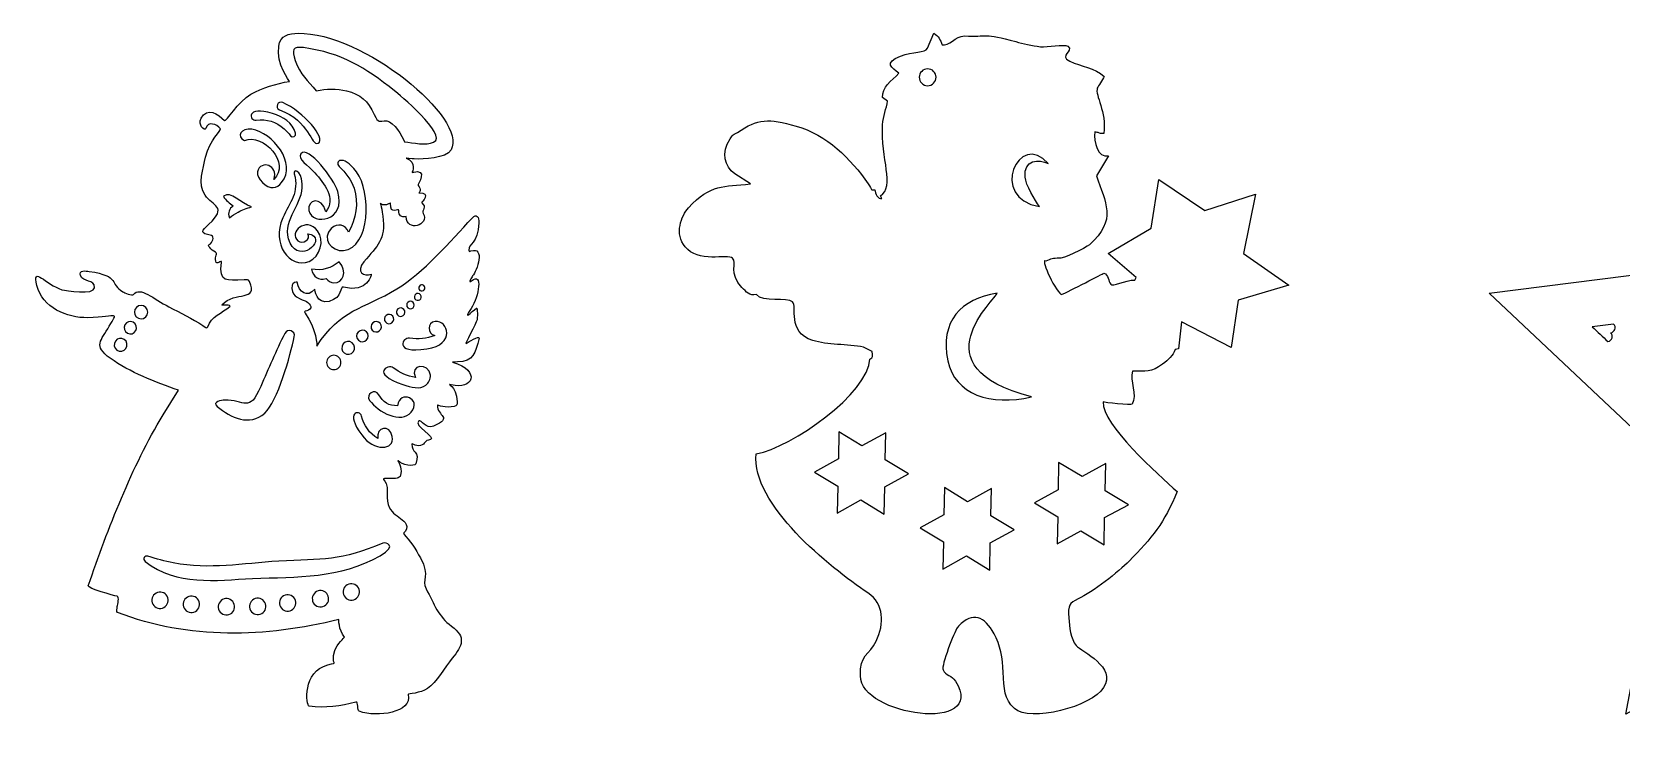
# Model space of a CAD drawing. Header units: centimetres. Extents: x 1 to 126, y -110 to -2.
# Drawn here: x 2.3 to 25.65, y -29.04 to -18.72 of the extents above; entities that cross this region are included whole.
import ezdxf

# ---------------------------------------------------------------- set-up
doc = ezdxf.new("R2010")
doc.units = ezdxf.units.CM
doc.header["$MEASUREMENT"] = 0
doc.layers.add('layer 1', color=7, linetype='Continuous')

msp = doc.modelspace()

# ---------------------------------------------------------------- linework, layer by layer
at = {"layer": 'layer 1', "color": 250}
for points, knots in [([(4.22495, -24.35373), (3.76655, -25.11506), (3.41686, -26.01744), (3.1269, -26.86367), (3.1269, -26.86367), (3.11459, -26.89959), (3.49912, -27.0081), (3.55111, -27.01668), (3.55111, -27.01668), (3.58793, -27.02276), (3.55705, -27.13507), (3.55323, -27.16733), (3.55323, -27.16733), (3.55033, -27.19176), (3.53235, -27.24389), (3.55731, -27.25372), (3.55731, -27.25372), (4.59533, -27.66236), (5.73806, -27.62319), (6.80735, -27.35835), (6.80735, -27.35835), (6.80748, -27.35832), (6.79978, -27.49837), (6.89126, -27.61981), (6.89126, -27.61981), (6.89158, -27.62023), (6.77922, -27.72514), (6.75049, -27.81221), (6.75049, -27.81221), (6.67263, -28.04815), (6.82905, -27.97889), (6.64695, -28.02432), (6.64695, -28.02432), (6.27348, -28.11749), (6.31932, -28.62749), (6.37405, -28.63354), (6.37405, -28.63354), (6.60414, -28.659), (6.8374, -28.63836), (7.05902, -28.57111), (7.05902, -28.57111), (7.09817, -28.55923), (7.07283, -28.69488), (7.10653, -28.70706), (7.10653, -28.70706), (7.37359, -28.80355), (7.89057, -28.72573), (7.82513, -28.46091), (7.82513, -28.46091), (7.82173, -28.44717), (8.00378, -28.44476), (8.11145, -28.37164), (8.11145, -28.37164), (8.24004, -28.28431), (8.36238, -28.06011), (8.4729, -27.92812), (8.4729, -27.92812), (8.62611, -27.74514), (8.68098, -27.61786), (8.46314, -27.45698), (8.46314, -27.45698), (8.26447, -27.31027), (8.2141, -27.13925), (8.08833, -26.90694), (8.08833, -26.90694), (8.01563, -26.77264), (8.15766, -26.73073), (8.00618, -26.45368), (8.00618, -26.45368), (7.93639, -26.32602), (7.85643, -26.20322), (7.75563, -26.09719), (7.75563, -26.09719), (7.75403, -26.0955), (7.81775, -26.03238), (7.80667, -25.99125), (7.80667, -25.99125), (7.75958, -25.81637), (7.49846, -25.86661), (7.51984, -25.50212), (7.51984, -25.50212), (7.53497, -25.24416), (7.33223, -25.29881), (7.60753, -25.28639), (7.60753, -25.28639), (7.69716, -25.28235), (7.71612, -25.27877), (7.72166, -25.1812), (7.72166, -25.1812), (7.7267, -25.09243), (7.65244, -24.99927), (7.67867, -25.02956), (7.67867, -25.02956), (7.72727, -25.0857), (7.91965, -25.11872), (7.93767, -25.07096), (7.93767, -25.07096), (8.00878, -24.88248), (7.86684, -24.9065), (7.88171, -24.78301), (7.88171, -24.78301), (7.88398, -24.7641), (7.96005, -24.83444), (8.03274, -24.79292), (8.03274, -24.79292), (8.09135, -24.75944), (8.05908, -24.73425), (8.15204, -24.7138), (8.15204, -24.7138), (8.25325, -24.69153), (7.88914, -24.50287), (7.98081, -24.44195), (7.98081, -24.44195), (8.0201, -24.41584), (8.08792, -24.56616), (8.19606, -24.51862), (8.19606, -24.51862), (8.50005, -24.38499), (8.24589, -24.37786), (8.25639, -24.20707), (8.25639, -24.20707), (8.25639, -24.20698), (8.37973, -24.26036), (8.50125, -24.22719), (8.50125, -24.22719), (8.54463, -24.21535), (8.54586, -24.20724), (8.54506, -24.1627), (8.54506, -24.1627), (8.54062, -23.91484), (8.36537, -23.88504), (8.4602, -23.91094), (8.4602, -23.91094), (8.76678, -23.99467), (8.91145, -23.70675), (8.47675, -23.57678), (8.47675, -23.57678), (8.47675, -23.57678), (8.55084, -23.57542), (8.55084, -23.57542), (8.55084, -23.57542), (8.78758, -23.56192), (8.80864, -23.45476), (8.86839, -23.22608), (8.86839, -23.22608), (8.87967, -23.18292), (8.70426, -23.28098), (8.67806, -23.30423), (8.67806, -23.30423), (8.64707, -23.33173), (8.8277, -23.0021), (8.8383, -22.95811), (8.8383, -22.95811), (8.84274, -22.93968), (8.84872, -22.7696), (8.82897, -22.78435), (8.82897, -22.78435), (8.75899, -22.83657), (8.6193, -22.98721), (8.74939, -22.78851), (8.74939, -22.78851), (8.86558, -22.61105), (8.92987, -22.24272), (8.75837, -22.38324), (8.75837, -22.38324), (8.6998, -22.43123), (8.75449, -22.33086), (8.77254, -22.3116), (8.77254, -22.3116), (8.83727, -22.24249), (8.96138, -21.87064), (8.74898, -21.94395), (8.74898, -21.94395), (8.72609, -21.95185), (8.72429, -21.95862), (8.71973, -21.93242), (8.71973, -21.93242), (8.70232, -21.83225), (8.85334, -21.8523), (8.86403, -21.52923), (8.86403, -21.52923), (8.86666, -21.44999), (8.83446, -21.38361), (8.76416, -21.46035), (8.76416, -21.46035), (8.45131, -21.80183), (8.04128, -22.27122), (7.6602, -22.50199), (7.6602, -22.50199), (7.16371, -22.80264), (6.82916, -22.79743), (6.48545, -23.34281), (6.48545, -23.34281), (6.48543, -23.34284), (6.4826, -23.09054), (6.31067, -22.85723), (6.31067, -22.85723), (6.28209, -22.81845), (6.32871, -22.83358), (6.3616, -22.81623), (6.3616, -22.81623), (6.4392, -22.77531), (6.36495, -22.69745), (6.31286, -22.67861), (6.31286, -22.67861), (6.18939, -22.63395), (6.10646, -22.59537), (6.12049, -22.44511), (6.12049, -22.44511), (6.12293, -22.41902), (6.19226, -22.38815), (6.19499, -22.40519), (6.19499, -22.40519), (6.21747, -22.54591), (6.34388, -22.64107), (6.45423, -22.50557), (6.45423, -22.50557), (6.45718, -22.50195), (6.47262, -22.73765), (6.66668, -22.68454), (6.66668, -22.68454), (6.8709, -22.62866), (6.81339, -22.45997), (6.87388, -22.47639), (6.87388, -22.47639), (7.23248, -22.57371), (7.29114, -22.28332), (7.2822, -22.28655), (7.2822, -22.28655), (7.1801, -22.32352), (7.04866, -22.25409), (7.17569, -22.1021), (7.17569, -22.1021), (7.37678, -21.86149), (7.49943, -21.78462), (7.45346, -21.43114), (7.45346, -21.43114), (7.40883, -21.08804), (7.3723, -21.32804), (7.53888, -21.25404), (7.53888, -21.25404), (7.55605, -21.24641), (7.57007, -21.226), (7.56874, -21.24831), (7.56874, -21.24831), (7.55807, -21.42797), (7.68901, -21.30172), (7.68827, -21.35387), (7.68827, -21.35387), (7.6873, -21.4224), (7.72657, -21.4581), (7.79565, -21.44052), (7.79565, -21.44052), (7.80119, -21.67147), (8.14383, -21.5688), (8.04625, -21.39252), (8.04625, -21.39252), (8.02092, -21.34675), (8.10684, -21.29998), (8.02453, -21.23671), (8.02453, -21.23671), (8.01899, -21.23245), (8.17568, -21.08071), (7.9836, -21.09249), (7.9836, -21.09249), (7.98351, -21.0925), (8.03466, -21.03285), (7.97098, -20.98101), (7.97098, -20.98101), (7.95693, -20.96957), (8.14192, -20.72273), (7.88475, -20.79002), (7.88475, -20.79002), (7.88271, -20.79056), (7.95645, -20.63675), (7.79703, -20.58285), (7.79703, -20.58285), (7.76551, -20.57219), (7.89638, -20.59247), (7.91418, -20.59308), (7.91418, -20.59308), (8.04828, -20.59762), (8.38361, -20.58686), (8.45571, -20.45941), (8.45571, -20.45941), (8.71492, -20.0012), (7.15135, -18.72452), (6.2099, -18.74716), (6.2099, -18.74716), (6.07196, -18.75047), (5.94864, -18.77247), (5.92397, -18.93715), (5.92397, -18.93715), (5.88488, -19.19795), (6.08281, -19.45279), (6.08259, -19.45283), (6.08259, -19.45283), (5.88932, -19.48623), (5.68651, -19.54365), (5.51645, -19.64284), (5.51645, -19.64284), (5.32565, -19.75412), (5.14888, -20.05047), (5.12895, -20.02997), (5.12895, -20.02997), (5.03433, -19.93265), (4.87319, -19.82327), (4.7838, -19.99357), (4.7838, -19.99357), (4.73037, -20.09537), (4.83762, -20.18751), (4.85154, -20.14299), (4.85154, -20.14299), (4.88522, -20.03524), (5.01517, -20.07911), (5.06694, -20.14848), (5.06694, -20.14848), (5.08901, -20.17808), (4.9063, -20.30796), (4.8513, -20.56518), (4.8513, -20.56518), (4.81434, -20.73804), (4.73115, -20.95914), (4.84169, -21.12487), (4.84169, -21.12487), (4.95094, -21.28866), (5.18078, -21.28894), (4.89881, -21.55177), (4.89881, -21.55177), (4.79637, -21.64726), (4.74741, -21.68117), (4.93871, -21.71896), (4.93871, -21.71896), (4.98401, -21.72791), (4.95196, -21.83272), (4.90503, -21.84702), (4.90503, -21.84702), (4.86986, -21.85774), (4.9278, -21.9284), (4.99371, -21.96092), (4.99371, -21.96092), (5.04103, -21.98427), (4.98281, -22.01611), (4.99873, -22.09561), (4.99873, -22.09561), (5.01053, -22.15453), (5.08775, -22.07655), (5.08386, -22.10888), (5.08386, -22.10888), (5.04597, -22.42348), (5.14975, -22.37074), (5.41838, -22.37066), (5.41838, -22.37066), (5.45531, -22.37065), (5.47897, -22.3574), (5.49515, -22.39506), (5.49515, -22.39506), (5.626, -22.69956), (5.28797, -22.52049), (5.08777, -22.73771), (5.08777, -22.73771), (5.08087, -22.7452), (5.23805, -22.73223), (5.20625, -22.75942), (5.20625, -22.75942), (5.09048, -22.85837), (4.93561, -22.90459), (4.88169, -23.06021), (4.88169, -23.06021), (4.87067, -23.09201), (4.83576, -23.05377), (4.81209, -23.03888), (4.81209, -23.03888), (4.65012, -22.93699), (4.47814, -22.85366), (4.30893, -22.76481), (4.30893, -22.76481), (4.09434, -22.65213), (3.8815, -22.45582), (3.79085, -22.5844), (3.79085, -22.5844), (3.77238, -22.61059), (3.65654, -22.55432), (3.63603, -22.54289), (3.63603, -22.54289), (3.43044, -22.42827), (3.60837, -22.31441), (3.1417, -22.24442), (3.1417, -22.24442), (3.08557, -22.23599), (2.98637, -22.22378), (3.01216, -22.30566), (3.01216, -22.30566), (3.04551, -22.41149), (3.2249, -22.3582), (3.21933, -22.48362), (3.21933, -22.48362), (3.21434, -22.59583), (2.79872, -22.53021), (2.73969, -22.51324), (2.73969, -22.51324), (2.50506, -22.44579), (2.29718, -22.14439), (2.37184, -22.45325), (2.37184, -22.45325), (2.45003, -22.77675), (2.81858, -22.9318), (3.11964, -22.92469), (3.11964, -22.92469), (3.58356, -22.91373), (3.56124, -22.82224), (3.43519, -23.04917), (3.43519, -23.04917), (3.3142, -23.26701), (3.19305, -23.33388), (3.45093, -23.52154), (3.45093, -23.52154), (3.73243, -23.72638), (4.11697, -23.872), (4.45205, -23.99042), (4.45205, -23.99042), (4.45205, -23.99042), (4.22495, -24.35373), (4.22495, -24.35373)], [0, 0, 0, 0, 0.00934579, 0.00934579, 0.00934579, 0.00934579, 0.01869159, 0.01869159, 0.01869159, 0.01869159, 0.02803738, 0.02803738, 0.02803738, 0.02803738, 0.03738318, 0.03738318, 0.03738318, 0.03738318, 0.04672897, 0.04672897, 0.04672897, 0.04672897, 0.05607477, 0.05607477, 0.05607477, 0.05607477, 0.06542056, 0.06542056, 0.06542056, 0.06542056, 0.07476636, 0.07476636, 0.07476636, 0.07476636, 0.08411215, 0.08411215, 0.08411215, 0.08411215, 0.09345794, 0.09345794, 0.09345794, 0.09345794, 0.10280374, 0.10280374, 0.10280374, 0.10280374, 0.11214953, 0.11214953, 0.11214953, 0.11214953, 0.12149533, 0.12149533, 0.12149533, 0.12149533, 0.13084112, 0.13084112, 0.13084112, 0.13084112, 0.14018692, 0.14018692, 0.14018692, 0.14018692, 0.14953271, 0.14953271, 0.14953271, 0.14953271, 0.1588785, 0.1588785, 0.1588785, 0.1588785, 0.1682243, 0.1682243, 0.1682243, 0.1682243, 0.17757009, 0.17757009, 0.17757009, 0.17757009, 0.18691589, 0.18691589, 0.18691589, 0.18691589, 0.19626168, 0.19626168, 0.19626168, 0.19626168, 0.20560748, 0.20560748, 0.20560748, 0.20560748, 0.21495327, 0.21495327, 0.21495327, 0.21495327, 0.22429907, 0.22429907, 0.22429907, 0.22429907, 0.23364486, 0.23364486, 0.23364486, 0.23364486, 0.24299065, 0.24299065, 0.24299065, 0.24299065, 0.25233645, 0.25233645, 0.25233645, 0.25233645, 0.26168224, 0.26168224, 0.26168224, 0.26168224, 0.27102804, 0.27102804, 0.27102804, 0.27102804, 0.28037383, 0.28037383, 0.28037383, 0.28037383, 0.28971963, 0.28971963, 0.28971963, 0.28971963, 0.29906542, 0.29906542, 0.29906542, 0.29906542, 0.30841121, 0.30841121, 0.30841121, 0.30841121, 0.31775701, 0.31775701, 0.31775701, 0.31775701, 0.3271028, 0.3271028, 0.3271028, 0.3271028, 0.3364486, 0.3364486, 0.3364486, 0.3364486, 0.34579439, 0.34579439, 0.34579439, 0.34579439, 0.35514019, 0.35514019, 0.35514019, 0.35514019, 0.36448598, 0.36448598, 0.36448598, 0.36448598, 0.37383178, 0.37383178, 0.37383178, 0.37383178, 0.38317757, 0.38317757, 0.38317757, 0.38317757, 0.39252336, 0.39252336, 0.39252336, 0.39252336, 0.40186916, 0.40186916, 0.40186916, 0.40186916, 0.41121495, 0.41121495, 0.41121495, 0.41121495, 0.42056075, 0.42056075, 0.42056075, 0.42056075, 0.42990654, 0.42990654, 0.42990654, 0.42990654, 0.43925234, 0.43925234, 0.43925234, 0.43925234, 0.44859813, 0.44859813, 0.44859813, 0.44859813, 0.45794393, 0.45794393, 0.45794393, 0.45794393, 0.46728972, 0.46728972, 0.46728972, 0.46728972, 0.47663551, 0.47663551, 0.47663551, 0.47663551, 0.48598131, 0.48598131, 0.48598131, 0.48598131, 0.4953271, 0.4953271, 0.4953271, 0.4953271, 0.5046729, 0.5046729, 0.5046729, 0.5046729, 0.51401869, 0.51401869, 0.51401869, 0.51401869, 0.52336449, 0.52336449, 0.52336449, 0.52336449, 0.53271028, 0.53271028, 0.53271028, 0.53271028, 0.54205607, 0.54205607, 0.54205607, 0.54205607, 0.55140187, 0.55140187, 0.55140187, 0.55140187, 0.56074766, 0.56074766, 0.56074766, 0.56074766, 0.57009346, 0.57009346, 0.57009346, 0.57009346, 0.57943925, 0.57943925, 0.57943925, 0.57943925, 0.58878505, 0.58878505, 0.58878505, 0.58878505, 0.59813084, 0.59813084, 0.59813084, 0.59813084, 0.60747664, 0.60747664, 0.60747664, 0.60747664, 0.61682243, 0.61682243, 0.61682243, 0.61682243, 0.62616822, 0.62616822, 0.62616822, 0.62616822, 0.63551402, 0.63551402, 0.63551402, 0.63551402, 0.64485981, 0.64485981, 0.64485981, 0.64485981, 0.65420561, 0.65420561, 0.65420561, 0.65420561, 0.6635514, 0.6635514, 0.6635514, 0.6635514, 0.6728972, 0.6728972, 0.6728972, 0.6728972, 0.68224299, 0.68224299, 0.68224299, 0.68224299, 0.69158879, 0.69158879, 0.69158879, 0.69158879, 0.70093458, 0.70093458, 0.70093458, 0.70093458, 0.71028037, 0.71028037, 0.71028037, 0.71028037, 0.71962617, 0.71962617, 0.71962617, 0.71962617, 0.72897196, 0.72897196, 0.72897196, 0.72897196, 0.73831776, 0.73831776, 0.73831776, 0.73831776, 0.74766355, 0.74766355, 0.74766355, 0.74766355, 0.75700935, 0.75700935, 0.75700935, 0.75700935, 0.76635514, 0.76635514, 0.76635514, 0.76635514, 0.77570093, 0.77570093, 0.77570093, 0.77570093, 0.78504673, 0.78504673, 0.78504673, 0.78504673, 0.79439252, 0.79439252, 0.79439252, 0.79439252, 0.80373832, 0.80373832, 0.80373832, 0.80373832, 0.81308411, 0.81308411, 0.81308411, 0.81308411, 0.82242991, 0.82242991, 0.82242991, 0.82242991, 0.8317757, 0.8317757, 0.8317757, 0.8317757, 0.8411215, 0.8411215, 0.8411215, 0.8411215, 0.85046729, 0.85046729, 0.85046729, 0.85046729, 0.85981308, 0.85981308, 0.85981308, 0.85981308, 0.86915888, 0.86915888, 0.86915888, 0.86915888, 0.87850467, 0.87850467, 0.87850467, 0.87850467, 0.88785047, 0.88785047, 0.88785047, 0.88785047, 0.89719626, 0.89719626, 0.89719626, 0.89719626, 0.90654206, 0.90654206, 0.90654206, 0.90654206, 0.91588785, 0.91588785, 0.91588785, 0.91588785, 0.92523364, 0.92523364, 0.92523364, 0.92523364, 0.93457944, 0.93457944, 0.93457944, 0.93457944, 0.94392523, 0.94392523, 0.94392523, 0.94392523, 0.95327103, 0.95327103, 0.95327103, 0.95327103, 0.96261682, 0.96261682, 0.96261682, 0.96261682, 0.97196262, 0.97196262, 0.97196262, 0.97196262, 0.98130841, 0.98130841, 0.98130841, 0.98130841, 1, 1, 1, 1]), ([(15.99874, -18.78414), (15.86689, -18.79209), (15.76441, -18.93504), (15.67151, -18.91723), (15.67151, -18.91723), (15.64087, -18.8397), (15.61655, -18.79145), (15.54995, -18.74686), (15.54995, -18.74686), (15.54995, -18.74686), (15.45704, -18.96608), (15.45704, -18.96608), (15.45704, -18.96608), (15.42319, -19.04123), (15.23544, -19.00875), (15.0581, -19.08193), (15.0581, -19.08193), (14.80949, -19.18459), (14.93028, -19.25267), (15.03457, -19.33456), (15.03457, -19.33456), (14.92601, -19.44569), (14.78326, -19.53929), (14.79507, -19.68852), (14.79507, -19.68852), (14.79507, -19.68852), (14.86796, -19.74346), (14.86796, -19.74346), (14.86796, -19.74346), (14.85102, -19.85047), (14.80328, -19.96192), (14.79604, -20.09129), (14.79604, -20.09129), (14.76822, -20.58835), (14.97874, -20.99615), (14.76517, -21.13579), (14.76517, -21.13579), (14.76517, -21.13579), (14.78532, -21.17459), (14.78532, -21.17459), (14.78532, -21.17459), (14.72987, -21.18884), (14.68158, -21.09647), (14.68181, -21.04535), (14.68181, -21.04535), (14.61455, -21.04654), (14.65192, -21.06025), (14.58381, -20.95597), (14.58381, -20.95597), (14.33134, -20.59242), (13.97058, -20.23173), (13.52575, -20.10926), (13.52575, -20.10926), (13.11291, -19.99559), (12.97038, -19.9938), (12.66211, -20.20486), (12.66211, -20.20486), (12.61681, -20.23589), (12.61163, -20.21036), (12.55586, -20.29537), (12.55586, -20.29537), (12.41889, -20.50419), (12.47217, -20.70659), (12.62587, -20.80943), (12.62587, -20.80943), (12.62587, -20.80943), (12.85396, -20.95947), (12.85396, -20.95947), (12.85396, -20.95947), (12.45491, -21.00355), (12.27875, -20.95349), (11.94289, -21.31131), (11.94289, -21.31131), (11.84067, -21.42022), (11.73114, -21.70181), (11.89759, -21.88303), (11.89759, -21.88303), (12.07417, -22.12687), (12.52198, -21.98614), (12.59158, -22.04826), (12.59158, -22.04826), (12.66577, -22.11448), (12.52613, -22.27332), (12.72974, -22.48061), (12.72974, -22.48061), (12.79351, -22.54552), (12.83983, -22.60715), (12.94234, -22.584), (12.94234, -22.584), (13.03383, -22.7074), (13.39722, -22.61632), (13.47079, -22.6921), (13.47079, -22.6921), (13.5523, -22.75282), (13.37784, -23.13201), (13.77133, -23.25954), (13.77133, -23.25954), (13.98213, -23.32787), (14.27685, -23.3093), (14.51716, -23.35881), (14.51716, -23.35881), (14.51716, -23.35881), (14.64425, -23.42353), (14.64425, -23.42353), (14.64425, -23.42353), (14.64412, -23.49337), (14.66041, -23.50231), (14.60705, -23.53166), (14.60705, -23.53166), (14.59082, -24.0345), (13.46225, -24.8298), (12.93949, -24.92543), (12.93949, -24.92543), (12.86105, -25.66726), (14.01855, -26.58996), (14.58049, -26.96868), (14.58049, -26.96868), (14.82046, -27.1304), (14.82349, -27.41367), (14.70051, -27.67914), (14.70051, -27.67914), (14.60656, -27.88194), (14.44839, -27.87695), (14.46924, -28.18774), (14.46924, -28.18774), (14.46417, -28.76773), (16.34909, -29.04365), (15.86538, -28.26349), (15.86538, -28.26349), (15.81303, -28.1818), (15.72387, -28.17798), (15.68316, -28.09885), (15.68316, -28.09885), (15.65346, -28.04113), (15.85059, -27.53854), (15.89236, -27.48105), (15.89236, -27.48105), (15.89463, -27.4779), (15.90842, -27.46171), (15.91184, -27.45803), (15.91184, -27.45803), (16.12056, -27.23355), (16.29185, -27.31474), (16.43389, -27.56767), (16.43389, -27.56767), (16.52277, -27.72593), (16.55793, -27.93459), (16.56883, -28.13145), (16.56883, -28.13145), (16.58241, -28.37676), (16.57944, -28.52975), (16.73077, -28.66556), (16.73077, -28.66556), (16.95624, -28.87745), (17.8758, -28.64), (18.03945, -28.35633), (18.03945, -28.35633), (18.24585, -28.06108), (17.7198, -27.83264), (17.63795, -27.73875), (17.63795, -27.73875), (17.55454, -27.64305), (17.54288, -27.47047), (17.53005, -27.3344), (17.53005, -27.3344), (17.52109, -27.14546), (17.53221, -27.11768), (17.67026, -27.05502), (17.67026, -27.05502), (17.86993, -26.9644), (18.26982, -26.65259), (18.41635, -26.50295), (18.41635, -26.50295), (18.75477, -26.15922), (18.93183, -25.93839), (19.12398, -25.47968), (19.12398, -25.47968), (18.84314, -25.2309), (18.0177, -24.49211), (18.03527, -24.16284), (18.03527, -24.16284), (18.0483, -24.17307), (18.44625, -24.21077), (18.46351, -24.19403), (18.46351, -24.19403), (18.53989, -24.05908), (18.41993, -23.84618), (18.46434, -23.71197), (18.46434, -23.71197), (18.65607, -23.70375), (18.74579, -23.73769), (18.90806, -23.60699), (18.90806, -23.60699), (18.9975, -23.53496), (19.06071, -23.48462), (19.09478, -23.39424), (19.09478, -23.39424), (19.09478, -23.39424), (19.14298, -23.384), (19.14298, -23.384), (19.14298, -23.384), (19.14298, -23.384), (19.18763, -22.98472), (19.18763, -22.98472), (19.18763, -22.98472), (19.18763, -22.98472), (19.91551, -23.36234), (19.91551, -23.36234), (19.91551, -23.36234), (19.91551, -23.36234), (20.02076, -22.66564), (20.02076, -22.66564), (20.02076, -22.66564), (20.02076, -22.66564), (20.76319, -22.44695), (20.76319, -22.44695), (20.76319, -22.44695), (20.76319, -22.44695), (20.09669, -21.97939), (20.09669, -21.97939), (20.09669, -21.97939), (20.09669, -21.97939), (20.27281, -21.1104), (20.27281, -21.1104), (20.27281, -21.1104), (20.27281, -21.1104), (19.53014, -21.34791), (19.53014, -21.34791), (19.53014, -21.34791), (19.53014, -21.34791), (18.85402, -20.89452), (18.85402, -20.89452), (18.85402, -20.89452), (18.85402, -20.89452), (18.74288, -21.61101), (18.74288, -21.61101), (18.74288, -21.61101), (18.74288, -21.61101), (18.10831, -21.98004), (18.10831, -21.98004), (18.10831, -21.98004), (18.10831, -21.98004), (18.51848, -22.33307), (18.51848, -22.33307), (18.51848, -22.33307), (18.51848, -22.33307), (18.50298, -22.37113), (18.50298, -22.37113), (18.50298, -22.37113), (18.35122, -22.37036), (18.179, -22.47227), (18.14665, -22.4328), (18.14665, -22.4328), (18.10995, -22.38802), (18.11873, -22.29041), (18.04455, -22.2724), (18.04455, -22.2724), (18.03972, -22.27255), (17.53761, -22.53487), (17.42048, -22.58629), (17.42048, -22.58629), (17.30464, -22.49182), (17.10327, -22.02399), (17.19444, -22.09477), (17.19444, -22.09477), (17.26353, -22.06023), (17.29982, -22.05356), (17.39004, -22.04978), (17.39004, -22.04978), (17.42175, -22.07184), (17.78389, -21.89776), (17.83376, -21.85387), (17.83376, -21.85387), (18.2493, -21.48812), (18.06313, -21.23161), (17.93932, -20.84237), (17.93932, -20.84237), (17.93932, -20.84237), (18.11592, -20.54524), (18.11592, -20.54524), (18.11592, -20.54524), (17.95487, -20.58851), (17.89251, -20.33618), (17.91356, -20.19534), (17.91356, -20.19534), (17.98133, -20.20112), (17.95256, -20.22099), (18.04515, -20.21809), (18.04515, -20.21809), (18.08789, -19.8973), (17.91292, -19.66118), (17.94977, -19.5521), (17.94977, -19.5521), (17.96256, -19.51422), (18.02336, -19.44082), (18.05128, -19.37913), (18.05128, -19.37913), (17.90933, -19.25473), (17.7105, -19.23415), (17.54403, -19.15719), (17.54403, -19.15719), (17.37908, -19.06346), (17.60997, -19.02541), (17.51843, -18.93476), (17.51843, -18.93476), (17.4576, -18.90403), (17.21752, -18.95468), (17.11515, -18.94384), (17.11515, -18.94384), (16.98857, -18.93046), (16.85907, -18.89887), (16.75242, -18.86902), (16.75242, -18.86902), (16.27961, -18.73671), (16.33694, -18.80402), (15.99874, -18.78414)], [0, 0, 0, 0, 0.0125, 0.0125, 0.0125, 0.0125, 0.025, 0.025, 0.025, 0.025, 0.0375, 0.0375, 0.0375, 0.0375, 0.05, 0.05, 0.05, 0.05, 0.0625, 0.0625, 0.0625, 0.0625, 0.075, 0.075, 0.075, 0.075, 0.0875, 0.0875, 0.0875, 0.0875, 0.1, 0.1, 0.1, 0.1, 0.1125, 0.1125, 0.1125, 0.1125, 0.125, 0.125, 0.125, 0.125, 0.1375, 0.1375, 0.1375, 0.1375, 0.15, 0.15, 0.15, 0.15, 0.1625, 0.1625, 0.1625, 0.1625, 0.175, 0.175, 0.175, 0.175, 0.1875, 0.1875, 0.1875, 0.1875, 0.2, 0.2, 0.2, 0.2, 0.2125, 0.2125, 0.2125, 0.2125, 0.225, 0.225, 0.225, 0.225, 0.2375, 0.2375, 0.2375, 0.2375, 0.25, 0.25, 0.25, 0.25, 0.2625, 0.2625, 0.2625, 0.2625, 0.275, 0.275, 0.275, 0.275, 0.2875, 0.2875, 0.2875, 0.2875, 0.3, 0.3, 0.3, 0.3, 0.3125, 0.3125, 0.3125, 0.3125, 0.325, 0.325, 0.325, 0.325, 0.3375, 0.3375, 0.3375, 0.3375, 0.35, 0.35, 0.35, 0.35, 0.3625, 0.3625, 0.3625, 0.3625, 0.375, 0.375, 0.375, 0.375, 0.3875, 0.3875, 0.3875, 0.3875, 0.4, 0.4, 0.4, 0.4, 0.4125, 0.4125, 0.4125, 0.4125, 0.425, 0.425, 0.425, 0.425, 0.4375, 0.4375, 0.4375, 0.4375, 0.45, 0.45, 0.45, 0.45, 0.4625, 0.4625, 0.4625, 0.4625, 0.475, 0.475, 0.475, 0.475, 0.4875, 0.4875, 0.4875, 0.4875, 0.5, 0.5, 0.5, 0.5, 0.5125, 0.5125, 0.5125, 0.5125, 0.525, 0.525, 0.525, 0.525, 0.5375, 0.5375, 0.5375, 0.5375, 0.55, 0.55, 0.55, 0.55, 0.5625, 0.5625, 0.5625, 0.5625, 0.575, 0.575, 0.575, 0.575, 0.5875, 0.5875, 0.5875, 0.5875, 0.6, 0.6, 0.6, 0.6, 0.6125, 0.6125, 0.6125, 0.6125, 0.625, 0.625, 0.625, 0.625, 0.6375, 0.6375, 0.6375, 0.6375, 0.65, 0.65, 0.65, 0.65, 0.6625, 0.6625, 0.6625, 0.6625, 0.675, 0.675, 0.675, 0.675, 0.6875, 0.6875, 0.6875, 0.6875, 0.7, 0.7, 0.7, 0.7, 0.7125, 0.7125, 0.7125, 0.7125, 0.725, 0.725, 0.725, 0.725, 0.7375, 0.7375, 0.7375, 0.7375, 0.75, 0.75, 0.75, 0.75, 0.7625, 0.7625, 0.7625, 0.7625, 0.775, 0.775, 0.775, 0.775, 0.7875, 0.7875, 0.7875, 0.7875, 0.8, 0.8, 0.8, 0.8, 0.8125, 0.8125, 0.8125, 0.8125, 0.825, 0.825, 0.825, 0.825, 0.8375, 0.8375, 0.8375, 0.8375, 0.85, 0.85, 0.85, 0.85, 0.8625, 0.8625, 0.8625, 0.8625, 0.875, 0.875, 0.875, 0.875, 0.8875, 0.8875, 0.8875, 0.8875, 0.9, 0.9, 0.9, 0.9, 0.9125, 0.9125, 0.9125, 0.9125, 0.925, 0.925, 0.925, 0.925, 0.9375, 0.9375, 0.9375, 0.9375, 0.95, 0.95, 0.95, 0.95, 0.9625, 0.9625, 0.9625, 0.9625, 0.975, 0.975, 0.975, 0.975, 1, 1, 1, 1]), ([(28.96339, -26.96446), (28.96339, -26.96446), (32.21261, -28.74686), (32.21261, -28.74686), (32.21261, -28.74686), (32.21261, -28.74686), (31.52148, -25.10589), (31.52148, -25.10589), (31.52148, -25.10589), (31.52148, -25.10589), (34.22068, -22.56653), (34.22068, -22.56653), (34.22068, -22.56653), (34.22068, -22.56653), (30.54439, -22.09871), (30.54439, -22.09871), (30.54439, -22.09871), (30.54439, -22.09871), (28.96339, -18.74687), (28.96339, -18.74687), (28.96339, -18.74687), (28.96339, -18.74687), (27.38242, -22.09871), (27.38242, -22.09871), (27.38242, -22.09871), (27.38242, -22.09871), (23.70609, -22.56653), (23.70609, -22.56653), (23.70609, -22.56653), (23.70609, -22.56653), (26.40533, -25.10589), (26.40533, -25.10589), (26.40533, -25.10589), (26.40533, -25.10589), (25.71421, -28.74686), (25.71421, -28.74686), (25.71421, -28.74686), (25.71421, -28.74686), (28.96339, -26.96446), (28.96339, -26.96446)], [0, 0, 0, 0, 0.09090909, 0.09090909, 0.09090909, 0.09090909, 0.18181818, 0.18181818, 0.18181818, 0.18181818, 0.27272727, 0.27272727, 0.27272727, 0.27272727, 0.36363636, 0.36363636, 0.36363636, 0.36363636, 0.45454545, 0.45454545, 0.45454545, 0.45454545, 0.54545455, 0.54545455, 0.54545455, 0.54545455, 0.63636364, 0.63636364, 0.63636364, 0.63636364, 0.72727273, 0.72727273, 0.72727273, 0.72727273, 0.81818182, 0.81818182, 0.81818182, 0.81818182, 1, 1, 1, 1]), ([(6.92187, -19.59351), (6.77399, -19.55893), (6.62131, -19.55921), (6.477, -19.59335), (6.477, -19.59335), (6.34423, -19.42882), (6.24461, -19.36716), (6.16789, -19.14532), (6.16789, -19.14532), (6.11539, -18.99351), (6.12934, -18.93552), (6.28812, -18.9577), (6.28812, -18.9577), (6.85881, -19.03743), (7.18383, -19.24163), (7.62774, -19.59213), (7.62774, -19.59213), (7.66516, -19.62167), (8.42262, -20.24752), (8.20054, -20.34785), (8.20054, -20.34785), (8.0866, -20.39931), (7.89836, -20.35244), (7.77176, -20.34352), (7.77176, -20.34352), (7.7446, -20.26055), (7.61722, -20.04218), (7.51117, -20.03512), (7.51117, -20.03512), (7.39145, -20.02715), (7.39316, -20.08071), (7.32801, -19.93824), (7.32801, -19.93824), (7.23823, -19.74194), (7.12219, -19.64038), (6.92187, -19.59351)], [0, 0, 0, 0, 0.1, 0.1, 0.1, 0.1, 0.2, 0.2, 0.2, 0.2, 0.3, 0.3, 0.3, 0.3, 0.4, 0.4, 0.4, 0.4, 0.5, 0.5, 0.5, 0.5, 0.6, 0.6, 0.6, 0.6, 0.7, 0.7, 0.7, 0.7, 0.8, 0.8, 0.8, 0.8, 1, 1, 1, 1]), ([(15.58069, -19.39301), (15.58069, -19.46129), (15.52534, -19.51664), (15.45705, -19.51664), (15.45705, -19.51664), (15.38877, -19.51664), (15.33342, -19.46129), (15.33342, -19.39301), (15.33342, -19.39301), (15.33342, -19.32472), (15.38877, -19.26937), (15.45705, -19.26937), (15.45705, -19.26937), (15.52534, -19.26937), (15.58069, -19.32472), (15.58069, -19.39301)], [0, 0, 0, 0, 0.2, 0.2, 0.2, 0.2, 0.4, 0.4, 0.4, 0.4, 0.6, 0.6, 0.6, 0.6, 1, 1, 1, 1]), ([(6.00411, -20.14963), (5.88873, -20.04913), (5.74488, -19.99925), (5.59365, -20.02197), (5.59365, -20.02197), (5.48601, -20.03814), (5.43971, -19.8044), (5.83494, -19.92351), (5.83494, -19.92351), (5.98841, -19.96976), (6.12752, -20.06281), (6.17123, -20.21527), (6.17123, -20.21527), (6.18396, -20.25969), (6.12549, -20.28848), (6.09802, -20.25135), (6.09802, -20.25135), (6.07067, -20.21434), (6.03922, -20.18021), (6.00411, -20.14963)], [0, 0, 0, 0, 0.16666667, 0.16666667, 0.16666667, 0.16666667, 0.33333333, 0.33333333, 0.33333333, 0.33333333, 0.5, 0.5, 0.5, 0.5, 0.66666667, 0.66666667, 0.66666667, 0.66666667, 1, 1, 1, 1]), ([(5.93505, -19.87214), (5.86427, -19.84067), (5.91302, -19.73098), (5.98379, -19.76245), (5.98379, -19.76245), (6.28583, -19.89674), (6.63296, -20.29886), (6.50262, -20.36009), (6.50262, -20.36009), (6.39791, -20.40929), (6.3833, -20.03316), (5.93505, -19.87214)], [0, 0, 0, 0, 0.25, 0.25, 0.25, 0.25, 0.5, 0.5, 0.5, 0.5, 1, 1, 1, 1]), ([(5.84376, -21.01432), (5.75163, -21.02271), (5.58897, -20.88029), (5.61276, -20.78258), (5.61276, -20.78258), (5.65806, -20.59646), (5.92844, -20.68381), (5.85272, -20.89307), (5.85272, -20.89307), (6.10827, -20.66217), (5.69807, -20.20422), (5.42135, -20.32203), (5.42135, -20.32203), (5.3019, -20.26972), (5.36575, -20.12798), (5.53128, -20.15567), (5.53128, -20.15567), (5.8305, -20.20574), (6.2025, -20.65702), (5.96539, -20.94022), (5.96539, -20.94022), (5.9332, -20.97866), (5.88834, -21.01027), (5.84376, -21.01432)], [0, 0, 0, 0, 0.14285714, 0.14285714, 0.14285714, 0.14285714, 0.28571429, 0.28571429, 0.28571429, 0.28571429, 0.42857143, 0.42857143, 0.42857143, 0.42857143, 0.57142857, 0.57142857, 0.57142857, 0.57142857, 0.71428571, 0.71428571, 0.71428571, 0.71428571, 1, 1, 1, 1]), ([(17.10238, -21.2917), (16.34047, -21.17358), (16.80251, -20.16576), (17.22901, -20.65922), (17.22901, -20.65922), (17.0893, -20.59458), (16.86823, -20.59414), (16.88895, -20.86041), (16.88895, -20.86041), (16.89737, -20.9686), (17.03145, -21.20484), (17.10238, -21.2917)], [0, 0, 0, 0, 0.25, 0.25, 0.25, 0.25, 0.5, 0.5, 0.5, 0.5, 1, 1, 1, 1]), ([(6.45547, -20.79709), (6.35959, -20.68899), (6.19403, -20.58899), (6.25015, -20.51638), (6.25015, -20.51638), (6.35202, -20.38458), (6.74282, -20.89693), (6.79309, -21.07023), (6.79309, -21.07023), (6.92037, -21.50909), (6.4196, -21.58253), (6.36914, -21.34994), (6.36914, -21.34994), (6.33479, -21.19164), (6.55963, -21.12943), (6.61563, -21.36747), (6.61563, -21.36747), (6.77634, -21.17503), (6.5876, -20.94607), (6.45547, -20.79709)], [0, 0, 0, 0, 0.16666667, 0.16666667, 0.16666667, 0.16666667, 0.33333333, 0.33333333, 0.33333333, 0.33333333, 0.5, 0.5, 0.5, 0.5, 0.66666667, 0.66666667, 0.66666667, 0.66666667, 1, 1, 1, 1]), ([(7.03112, -21.02334), (6.9893, -20.89963), (6.90845, -20.78929), (6.8123, -20.70153), (6.8123, -20.70153), (6.74163, -20.63702), (6.85544, -20.50412), (7.06633, -20.78226), (7.06633, -20.78226), (7.29027, -21.07762), (7.26853, -21.89921), (6.87727, -21.93816), (6.87727, -21.93816), (6.69847, -21.95595), (6.5454, -21.75743), (6.69664, -21.61438), (6.69664, -21.61438), (6.78971, -21.52635), (6.90757, -21.55905), (6.94988, -21.66689), (6.94988, -21.66689), (7.06155, -21.47682), (7.10236, -21.23418), (7.03112, -21.02334)], [0, 0, 0, 0, 0.14285714, 0.14285714, 0.14285714, 0.14285714, 0.28571429, 0.28571429, 0.28571429, 0.28571429, 0.42857143, 0.42857143, 0.42857143, 0.42857143, 0.57142857, 0.57142857, 0.57142857, 0.57142857, 0.71428571, 0.71428571, 0.71428571, 0.71428571, 1, 1, 1, 1]), ([(6.37131, -22.09678), (6.08114, -22.21124), (5.81347, -21.83509), (5.98393, -21.45861), (5.98393, -21.45861), (6.08748, -21.22991), (6.23021, -21.0813), (6.15222, -20.81154), (6.15222, -20.81154), (6.13078, -20.73736), (6.25485, -20.74004), (6.27078, -20.95955), (6.27078, -20.95955), (6.29152, -21.24535), (5.98291, -21.47176), (6.07044, -21.76708), (6.07044, -21.76708), (6.18023, -22.13754), (6.56552, -21.86073), (6.44152, -21.72595), (6.44152, -21.72595), (6.42116, -21.70383), (6.38227, -21.69538), (6.3499, -21.69301), (6.3499, -21.69301), (6.40788, -21.77611), (6.27356, -21.85326), (6.20589, -21.79607), (6.20589, -21.79607), (6.06351, -21.67573), (6.32655, -21.43109), (6.49533, -21.6485), (6.49533, -21.6485), (6.60315, -21.78737), (6.53351, -22.03281), (6.37131, -22.09678)], [0, 0, 0, 0, 0.1, 0.1, 0.1, 0.1, 0.2, 0.2, 0.2, 0.2, 0.3, 0.3, 0.3, 0.3, 0.4, 0.4, 0.4, 0.4, 0.5, 0.5, 0.5, 0.5, 0.6, 0.6, 0.6, 0.6, 0.7, 0.7, 0.7, 0.7, 0.8, 0.8, 0.8, 0.8, 1, 1, 1, 1]), ([(5.328, -21.37382), (5.28295, -21.39768), (5.2399, -21.42517), (5.19926, -21.45573), (5.19926, -21.45573), (5.1727, -21.38697), (5.19496, -21.32353), (5.25662, -21.28328), (5.25662, -21.28328), (5.19833, -21.24705), (5.14834, -21.19825), (5.11097, -21.14069), (5.11097, -21.14069), (5.2293, -21.05567), (5.36393, -21.2446), (5.52411, -21.29608), (5.52411, -21.29608), (5.45633, -21.31482), (5.39027, -21.34086), (5.328, -21.37382)], [0, 0, 0, 0, 0.16666667, 0.16666667, 0.16666667, 0.16666667, 0.33333333, 0.33333333, 0.33333333, 0.33333333, 0.5, 0.5, 0.5, 0.5, 0.66666667, 0.66666667, 0.66666667, 0.66666667, 1, 1, 1, 1]), ([(6.73457, -22.41465), (6.69125, -22.41345), (6.64996, -22.38226), (6.61914, -22.35096), (6.61914, -22.35096), (6.50653, -22.38115), (6.42869, -22.32541), (6.40695, -22.2113), (6.40695, -22.2113), (6.55474, -22.23937), (6.70045, -22.19949), (6.81487, -22.10183), (6.81487, -22.10183), (6.93595, -22.24624), (6.87527, -22.41848), (6.73457, -22.41465)], [0, 0, 0, 0, 0.2, 0.2, 0.2, 0.2, 0.4, 0.4, 0.4, 0.4, 0.6, 0.6, 0.6, 0.6, 1, 1, 1, 1]), ([(8.00978, -22.64524), (7.99551, -22.66897), (7.96469, -22.67664), (7.94096, -22.66234), (7.94096, -22.66234), (7.91722, -22.64807), (7.90956, -22.61725), (7.92383, -22.59352), (7.92383, -22.59352), (7.9381, -22.56979), (7.96892, -22.56213), (7.99265, -22.57639), (7.99265, -22.57639), (8.01641, -22.59069), (8.02407, -22.62148), (8.00978, -22.64524)], [0, 0, 0, 0, 0.2, 0.2, 0.2, 0.2, 0.4, 0.4, 0.4, 0.4, 0.6, 0.6, 0.6, 0.6, 1, 1, 1, 1]), ([(8.07025, -22.49901), (8.0639, -22.52312), (8.03921, -22.53751), (8.0151, -22.53116), (8.0151, -22.53116), (7.99099, -22.52481), (7.9766, -22.50013), (7.98295, -22.47602), (7.98295, -22.47602), (7.98929, -22.45191), (8.01398, -22.43751), (8.03809, -22.44386), (8.03809, -22.44386), (8.0622, -22.45021), (8.0766, -22.4749), (8.07025, -22.49901)], [0, 0, 0, 0, 0.2, 0.2, 0.2, 0.2, 0.4, 0.4, 0.4, 0.4, 0.6, 0.6, 0.6, 0.6, 1, 1, 1, 1]), ([(15.7529, -23.55921), (15.63289, -22.97645), (15.9494, -22.64745), (16.47628, -22.56399), (16.47628, -22.56399), (16.47548, -22.64418), (15.27887, -23.65019), (16.98442, -24.08664), (16.98442, -24.08664), (16.38339, -24.23025), (15.85382, -24.04922), (15.7529, -23.55921)], [0, 0, 0, 0, 0.25, 0.25, 0.25, 0.25, 0.5, 0.5, 0.5, 0.5, 1, 1, 1, 1]), ([(3.97187, -22.91311), (3.93313, -22.95126), (3.87082, -22.95079), (3.83269, -22.91205), (3.83269, -22.91205), (3.79454, -22.87334), (3.79501, -22.81102), (3.83372, -22.77287), (3.83372, -22.77287), (3.87246, -22.73472), (3.93478, -22.73519), (3.97293, -22.77393), (3.97293, -22.77393), (4.01106, -22.81264), (4.01059, -22.87496), (3.97187, -22.91311)], [0, 0, 0, 0, 0.2, 0.2, 0.2, 0.2, 0.4, 0.4, 0.4, 0.4, 0.6, 0.6, 0.6, 0.6, 1, 1, 1, 1]), ([(7.58857, -22.99902), (7.55882, -23.02262), (7.51553, -23.01764), (7.49192, -22.98789), (7.49192, -22.98789), (7.46831, -22.95812), (7.47328, -22.91485), (7.50306, -22.89122), (7.50306, -22.89122), (7.53281, -22.86761), (7.57609, -22.87259), (7.59971, -22.90236), (7.59971, -22.90236), (7.62332, -22.93214), (7.61834, -22.9754), (7.58857, -22.99902)], [0, 0, 0, 0, 0.2, 0.2, 0.2, 0.2, 0.4, 0.4, 0.4, 0.4, 0.6, 0.6, 0.6, 0.6, 1, 1, 1, 1]), ([(7.75457, -22.89106), (7.72809, -22.9127), (7.6891, -22.90877), (7.66746, -22.88229), (7.66746, -22.88229), (7.64582, -22.85581), (7.64974, -22.8168), (7.6762, -22.79515), (7.6762, -22.79515), (7.70268, -22.77354), (7.74169, -22.77744), (7.76333, -22.80392), (7.76333, -22.80392), (7.78497, -22.8304), (7.78105, -22.86942), (7.75457, -22.89106)], [0, 0, 0, 0, 0.2, 0.2, 0.2, 0.2, 0.4, 0.4, 0.4, 0.4, 0.6, 0.6, 0.6, 0.6, 1, 1, 1, 1]), ([(7.89945, -22.77842), (7.87768, -22.80022), (7.8424, -22.80026), (7.82063, -22.77852), (7.82063, -22.77852), (7.79883, -22.75678), (7.7988, -22.72151), (7.82053, -22.69971), (7.82053, -22.69971), (7.84227, -22.67793), (7.87755, -22.67789), (7.89935, -22.69963), (7.89935, -22.69963), (7.92115, -22.72137), (7.92118, -22.75665), (7.89945, -22.77842)], [0, 0, 0, 0, 0.2, 0.2, 0.2, 0.2, 0.4, 0.4, 0.4, 0.4, 0.6, 0.6, 0.6, 0.6, 1, 1, 1, 1]), ([(3.80159, -23.14278), (3.76273, -23.17445), (3.70551, -23.1686), (3.67385, -23.12973), (3.67385, -23.12973), (3.64217, -23.09084), (3.648, -23.03365), (3.6869, -23.00198), (3.6869, -23.00198), (3.72577, -22.97031), (3.78298, -22.97614), (3.81464, -23.01503), (3.81464, -23.01503), (3.84632, -23.0539), (3.84049, -23.11112), (3.80159, -23.14278)], [0, 0, 0, 0, 0.2, 0.2, 0.2, 0.2, 0.4, 0.4, 0.4, 0.4, 0.6, 0.6, 0.6, 0.6, 1, 1, 1, 1]), ([(5.71887, -24.32597), (5.48999, -24.52419), (5.22581, -24.39812), (5.02077, -24.22926), (5.02077, -24.22926), (4.93974, -24.16253), (5.08847, -24.13599), (5.12835, -24.13506), (5.12835, -24.13506), (5.4207, -24.12826), (5.49153, -24.33302), (5.65975, -23.93773), (5.65975, -23.93773), (5.77305, -23.6715), (5.88495, -23.41252), (6.01408, -23.15542), (6.01408, -23.15542), (6.05329, -23.07735), (6.17166, -23.11856), (6.15391, -23.20409), (6.15391, -23.20409), (6.09913, -23.46792), (5.90847, -24.16176), (5.71887, -24.32597)], [0, 0, 0, 0, 0.14285714, 0.14285714, 0.14285714, 0.14285714, 0.28571429, 0.28571429, 0.28571429, 0.28571429, 0.42857143, 0.42857143, 0.42857143, 0.42857143, 0.57142857, 0.57142857, 0.57142857, 0.57142857, 0.71428571, 0.71428571, 0.71428571, 0.71428571, 1, 1, 1, 1]), ([(7.21588, -23.25168), (7.18378, -23.28588), (7.13003, -23.28759), (7.09583, -23.25549), (7.09583, -23.25549), (7.06162, -23.22339), (7.05992, -23.16965), (7.09201, -23.13544), (7.09201, -23.13544), (7.12411, -23.10123), (7.17786, -23.09953), (7.21207, -23.13163), (7.21207, -23.13163), (7.24627, -23.16373), (7.24798, -23.21747), (7.21588, -23.25168)], [0, 0, 0, 0, 0.2, 0.2, 0.2, 0.2, 0.4, 0.4, 0.4, 0.4, 0.6, 0.6, 0.6, 0.6, 1, 1, 1, 1]), ([(7.40691, -23.11511), (7.37505, -23.1428), (7.32679, -23.13942), (7.29907, -23.10755), (7.29907, -23.10755), (7.27138, -23.07569), (7.27477, -23.0274), (7.30663, -22.99971), (7.30663, -22.99971), (7.3385, -22.97202), (7.38678, -22.9754), (7.41447, -23.00727), (7.41447, -23.00727), (7.44216, -23.03913), (7.43878, -23.08742), (7.40691, -23.11511)], [0, 0, 0, 0, 0.2, 0.2, 0.2, 0.2, 0.4, 0.4, 0.4, 0.4, 0.6, 0.6, 0.6, 0.6, 1, 1, 1, 1]), ([(8.09829, -23.38386), (7.6002, -23.45799), (7.74465, -23.20576), (7.84747, -23.22328), (7.84747, -23.22328), (7.97217, -23.24453), (8.09942, -23.23243), (8.21694, -23.18643), (8.21694, -23.18643), (8.10742, -23.1598), (8.09901, -22.99276), (8.22148, -22.97987), (8.22148, -22.97987), (8.41308, -22.95971), (8.53055, -23.31966), (8.09829, -23.38386)], [0, 0, 0, 0, 0.2, 0.2, 0.2, 0.2, 0.4, 0.4, 0.4, 0.4, 0.6, 0.6, 0.6, 0.6, 1, 1, 1, 1]), ([(25.53415, -23.01868), (25.57885, -23.06303), (25.55196, -23.1394), (25.48935, -23.14593), (25.48935, -23.14593), (25.53616, -23.18805), (25.51302, -23.26563), (25.45079, -23.27526), (25.45079, -23.27526), (25.37402, -23.20304), (25.29726, -23.13079), (25.22049, -23.05858), (25.22049, -23.05858), (25.32506, -23.04528), (25.42962, -23.03198), (25.53415, -23.01868)], [0, 0, 0, 0, 0.2, 0.2, 0.2, 0.2, 0.4, 0.4, 0.4, 0.4, 0.6, 0.6, 0.6, 0.6, 1, 1, 1, 1]), ([(3.67975, -23.37569), (3.65004, -23.41847), (3.59125, -23.42907), (3.54848, -23.39933), (3.54848, -23.39933), (3.5057, -23.36962), (3.49511, -23.31087), (3.52482, -23.26806), (3.52482, -23.26806), (3.55452, -23.22529), (3.61331, -23.2147), (3.65608, -23.24442), (3.65608, -23.24442), (3.69885, -23.27414), (3.70946, -23.33289), (3.67975, -23.37569)], [0, 0, 0, 0, 0.2, 0.2, 0.2, 0.2, 0.4, 0.4, 0.4, 0.4, 0.6, 0.6, 0.6, 0.6, 1, 1, 1, 1]), ([(7.02061, -23.42562), (6.98872, -23.46685), (6.92945, -23.47444), (6.88822, -23.44255), (6.88822, -23.44255), (6.84699, -23.41067), (6.83943, -23.35139), (6.87131, -23.31017), (6.87131, -23.31017), (6.90319, -23.26894), (6.96246, -23.26134), (7.00369, -23.29323), (7.00369, -23.29323), (7.04493, -23.32511), (7.05249, -23.38439), (7.02061, -23.42562)], [0, 0, 0, 0, 0.2, 0.2, 0.2, 0.2, 0.4, 0.4, 0.4, 0.4, 0.6, 0.6, 0.6, 0.6, 1, 1, 1, 1]), ([(6.82067, -23.64001), (6.78854, -23.6882), (6.72343, -23.70121), (6.67524, -23.66905), (6.67524, -23.66905), (6.62707, -23.63692), (6.61406, -23.57183), (6.6462, -23.52363), (6.6462, -23.52363), (6.67833, -23.47547), (6.74345, -23.46246), (6.79163, -23.4946), (6.79163, -23.4946), (6.8398, -23.52673), (6.85281, -23.59184), (6.82067, -23.64001)], [0, 0, 0, 0, 0.2, 0.2, 0.2, 0.2, 0.4, 0.4, 0.4, 0.4, 0.6, 0.6, 0.6, 0.6, 1, 1, 1, 1]), ([(7.75013, -23.90717), (7.25978, -23.73958), (7.53352, -23.60431), (7.60652, -23.66115), (7.60652, -23.66115), (7.70239, -23.73581), (7.81515, -23.78561), (7.93511, -23.80306), (7.93511, -23.80306), (7.83061, -23.60812), (8.13677, -23.58131), (8.15262, -23.76937), (8.15262, -23.76937), (8.15737, -23.82575), (8.1266, -23.88298), (8.08493, -23.91575), (8.08493, -23.91575), (7.99842, -23.98382), (7.8649, -23.94638), (7.75013, -23.90717)], [0, 0, 0, 0, 0.16666667, 0.16666667, 0.16666667, 0.16666667, 0.33333333, 0.33333333, 0.33333333, 0.33333333, 0.5, 0.5, 0.5, 0.5, 0.66666667, 0.66666667, 0.66666667, 0.66666667, 1, 1, 1, 1]), ([(7.26027, -24.13988), (7.19647, -24.04927), (7.33954, -23.95918), (7.39367, -24.05587), (7.39367, -24.05587), (7.4535, -24.16275), (7.54728, -24.22433), (7.66742, -24.21767), (7.66742, -24.21767), (7.70799, -23.97615), (8.02969, -24.11697), (7.8714, -24.31242), (7.8714, -24.31242), (7.72588, -24.4921), (7.38246, -24.31335), (7.26027, -24.13988)], [0, 0, 0, 0, 0.2, 0.2, 0.2, 0.2, 0.4, 0.4, 0.4, 0.4, 0.6, 0.6, 0.6, 0.6, 1, 1, 1, 1]), ([(7.14379, -24.64787), (6.88774, -24.29866), (7.11567, -24.27322), (7.14026, -24.36891), (7.14026, -24.36891), (7.17605, -24.50816), (7.25815, -24.62655), (7.38003, -24.70154), (7.38003, -24.70154), (7.35267, -24.5301), (7.55891, -24.48644), (7.59285, -24.67032), (7.59285, -24.67032), (7.63171, -24.88081), (7.32008, -24.88838), (7.14379, -24.64787)], [0, 0, 0, 0, 0.2, 0.2, 0.2, 0.2, 0.4, 0.4, 0.4, 0.4, 0.6, 0.6, 0.6, 0.6, 1, 1, 1, 1]), ([(14.84278, -24.61475), (14.84278, -24.61475), (14.83294, -25.01326), (14.83294, -25.01326), (14.83294, -25.01326), (14.83294, -25.01326), (15.17713, -25.21866), (15.17713, -25.21866), (15.17713, -25.21866), (15.17713, -25.21866), (14.82697, -25.40917), (14.82697, -25.40917), (14.82697, -25.40917), (14.82697, -25.40917), (14.81961, -25.81067), (14.81961, -25.81067), (14.81961, -25.81067), (14.81961, -25.81067), (14.47763, -25.60238), (14.47763, -25.60238), (14.47763, -25.60238), (14.47763, -25.60238), (14.12971, -25.79627), (14.12971, -25.79627), (14.12971, -25.79627), (14.12971, -25.79627), (14.13917, -25.39753), (14.13917, -25.39753), (14.13917, -25.39753), (14.13917, -25.39753), (13.7949, -25.19201), (13.7949, -25.19201), (13.7949, -25.19201), (13.7949, -25.19201), (14.14691, -24.99894), (14.14691, -24.99894), (14.14691, -24.99894), (14.14691, -24.99894), (14.15204, -24.59989), (14.15204, -24.59989), (14.15204, -24.59989), (14.15204, -24.59989), (14.49175, -24.80655), (14.49175, -24.80655), (14.49175, -24.80655), (14.49175, -24.80655), (14.84278, -24.61475), (14.84278, -24.61475)], [0, 0, 0, 0, 0.07692308, 0.07692308, 0.07692308, 0.07692308, 0.15384615, 0.15384615, 0.15384615, 0.15384615, 0.23076923, 0.23076923, 0.23076923, 0.23076923, 0.30769231, 0.30769231, 0.30769231, 0.30769231, 0.38461538, 0.38461538, 0.38461538, 0.38461538, 0.46153846, 0.46153846, 0.46153846, 0.46153846, 0.53846154, 0.53846154, 0.53846154, 0.53846154, 0.61538462, 0.61538462, 0.61538462, 0.61538462, 0.69230769, 0.69230769, 0.69230769, 0.69230769, 0.76923077, 0.76923077, 0.76923077, 0.76923077, 0.84615385, 0.84615385, 0.84615385, 0.84615385, 1, 1, 1, 1]), ([(17.38178, -25.0527), (17.38178, -25.0527), (17.72703, -25.25941), (17.72703, -25.25941), (17.72703, -25.25941), (17.72703, -25.25941), (18.07253, -25.06755), (18.07253, -25.06755), (18.07253, -25.06755), (18.07253, -25.06755), (18.06269, -25.46606), (18.06269, -25.46606), (18.06269, -25.46606), (18.06269, -25.46606), (18.40687, -25.67146), (18.40687, -25.67146), (18.40687, -25.67146), (18.40687, -25.67146), (18.05671, -25.86198), (18.05671, -25.86198), (18.05671, -25.86198), (18.05671, -25.86198), (18.04936, -26.26348), (18.04936, -26.26348), (18.04936, -26.26348), (18.04936, -26.26348), (17.70737, -26.05518), (17.70737, -26.05518), (17.70737, -26.05518), (17.70737, -26.05518), (17.35945, -26.24907), (17.35945, -26.24907), (17.35945, -26.24907), (17.35945, -26.24907), (17.36893, -25.85034), (17.36893, -25.85034), (17.36893, -25.85034), (17.36893, -25.85034), (17.02466, -25.64481), (17.02466, -25.64481), (17.02466, -25.64481), (17.02466, -25.64481), (17.37667, -25.45174), (17.37667, -25.45174), (17.37667, -25.45174), (17.37667, -25.45174), (17.38178, -25.0527), (17.38178, -25.0527)], [0, 0, 0, 0, 0.07692308, 0.07692308, 0.07692308, 0.07692308, 0.15384615, 0.15384615, 0.15384615, 0.15384615, 0.23076923, 0.23076923, 0.23076923, 0.23076923, 0.30769231, 0.30769231, 0.30769231, 0.30769231, 0.38461538, 0.38461538, 0.38461538, 0.38461538, 0.46153846, 0.46153846, 0.46153846, 0.46153846, 0.53846154, 0.53846154, 0.53846154, 0.53846154, 0.61538462, 0.61538462, 0.61538462, 0.61538462, 0.69230769, 0.69230769, 0.69230769, 0.69230769, 0.76923077, 0.76923077, 0.76923077, 0.76923077, 0.84615385, 0.84615385, 0.84615385, 0.84615385, 1, 1, 1, 1]), ([(15.70247, -25.42092), (15.70247, -25.42092), (16.0434, -25.62782), (16.0434, -25.62782), (16.0434, -25.62782), (16.0434, -25.62782), (16.39322, -25.43576), (16.39322, -25.43576), (16.39322, -25.43576), (16.39322, -25.43576), (16.38339, -25.83427), (16.38339, -25.83427), (16.38339, -25.83427), (16.38339, -25.83427), (16.72756, -26.03967), (16.72756, -26.03967), (16.72756, -26.03967), (16.72756, -26.03967), (16.3774, -26.23019), (16.3774, -26.23019), (16.3774, -26.23019), (16.3774, -26.23019), (16.37004, -26.63168), (16.37004, -26.63168), (16.37004, -26.63168), (16.37004, -26.63168), (16.02806, -26.42339), (16.02806, -26.42339), (16.02806, -26.42339), (16.02806, -26.42339), (15.68015, -26.61729), (15.68015, -26.61729), (15.68015, -26.61729), (15.68015, -26.61729), (15.68962, -26.21855), (15.68962, -26.21855), (15.68962, -26.21855), (15.68962, -26.21855), (15.34534, -26.01303), (15.34534, -26.01303), (15.34534, -26.01303), (15.34534, -26.01303), (15.69735, -25.81996), (15.69735, -25.81996), (15.69735, -25.81996), (15.69735, -25.81996), (15.70247, -25.42092), (15.70247, -25.42092)], [0, 0, 0, 0, 0.07692308, 0.07692308, 0.07692308, 0.07692308, 0.15384615, 0.15384615, 0.15384615, 0.15384615, 0.23076923, 0.23076923, 0.23076923, 0.23076923, 0.30769231, 0.30769231, 0.30769231, 0.30769231, 0.38461538, 0.38461538, 0.38461538, 0.38461538, 0.46153846, 0.46153846, 0.46153846, 0.46153846, 0.53846154, 0.53846154, 0.53846154, 0.53846154, 0.61538462, 0.61538462, 0.61538462, 0.61538462, 0.69230769, 0.69230769, 0.69230769, 0.69230769, 0.76923077, 0.76923077, 0.76923077, 0.76923077, 0.84615385, 0.84615385, 0.84615385, 0.84615385, 1, 1, 1, 1]), ([(4.3753, -26.526), (4.91617, -26.62994), (5.38561, -26.53351), (5.9242, -26.50222), (5.9242, -26.50222), (6.55895, -26.46534), (6.84608, -26.50298), (7.4547, -26.23502), (7.4547, -26.23502), (7.49006, -26.21945), (7.68342, -26.2657), (7.41369, -26.42181), (7.41369, -26.42181), (6.82791, -26.76084), (6.19443, -26.729), (5.54184, -26.75698), (5.54184, -26.75698), (4.98304, -26.78094), (4.4351, -26.8718), (3.9625, -26.50623), (3.9625, -26.50623), (3.92262, -26.47536), (3.95626, -26.41237), (4.00409, -26.42835), (4.00409, -26.42835), (4.12543, -26.46895), (4.2495, -26.50179), (4.3753, -26.526)], [0, 0, 0, 0, 0.125, 0.125, 0.125, 0.125, 0.25, 0.25, 0.25, 0.25, 0.375, 0.375, 0.375, 0.375, 0.5, 0.5, 0.5, 0.5, 0.625, 0.625, 0.625, 0.625, 0.75, 0.75, 0.75, 0.75, 1, 1, 1, 1]), ([(6.88501, -27.0112), (6.85283, -26.95313), (6.87383, -26.88), (6.9319, -26.84782), (6.9319, -26.84782), (6.98994, -26.81566), (7.0631, -26.83664), (7.09525, -26.89471), (7.09525, -26.89471), (7.12743, -26.95275), (7.10643, -27.02591), (7.04836, -27.05806), (7.04836, -27.05806), (6.99032, -27.09024), (6.91716, -27.06924), (6.88501, -27.0112)], [0, 0, 0, 0, 0.2, 0.2, 0.2, 0.2, 0.4, 0.4, 0.4, 0.4, 0.6, 0.6, 0.6, 0.6, 1, 1, 1, 1]), ([(4.12232, -26.9702), (4.18039, -26.93802), (4.25354, -26.95902), (4.2857, -27.01709), (4.2857, -27.01709), (4.31787, -27.07513), (4.29688, -27.14828), (4.23881, -27.18044), (4.23881, -27.18044), (4.18076, -27.21261), (4.10761, -27.19162), (4.07546, -27.13355), (4.07546, -27.13355), (4.04328, -27.0755), (4.06427, -27.00236), (4.12232, -26.9702)], [0, 0, 0, 0, 0.2, 0.2, 0.2, 0.2, 0.4, 0.4, 0.4, 0.4, 0.6, 0.6, 0.6, 0.6, 1, 1, 1, 1]), ([(4.58334, -27.02906), (4.64138, -26.99691), (4.71454, -27.0179), (4.74669, -27.07595), (4.74669, -27.07595), (4.77887, -27.13401), (4.75787, -27.20714), (4.69983, -27.23933), (4.69983, -27.23933), (4.64176, -27.27147), (4.56863, -27.25048), (4.53645, -27.19243), (4.53645, -27.19243), (4.5043, -27.13436), (4.52527, -27.06124), (4.58334, -27.02906)], [0, 0, 0, 0, 0.2, 0.2, 0.2, 0.2, 0.4, 0.4, 0.4, 0.4, 0.6, 0.6, 0.6, 0.6, 1, 1, 1, 1]), ([(5.09878, -27.06666), (5.15682, -27.03449), (5.22998, -27.05548), (5.26215, -27.11352), (5.26215, -27.11352), (5.29431, -27.17159), (5.27331, -27.24472), (5.21527, -27.2769), (5.21527, -27.2769), (5.1572, -27.30908), (5.08407, -27.28808), (5.05189, -27.23001), (5.05189, -27.23001), (5.01974, -27.17197), (5.04071, -27.09882), (5.09878, -27.06666)], [0, 0, 0, 0, 0.2, 0.2, 0.2, 0.2, 0.4, 0.4, 0.4, 0.4, 0.6, 0.6, 0.6, 0.6, 1, 1, 1, 1]), ([(5.51135, -27.224), (5.47917, -27.16593), (5.50017, -27.0928), (5.55821, -27.06062), (5.55821, -27.06062), (5.61628, -27.02845), (5.68942, -27.04944), (5.72159, -27.10751), (5.72159, -27.10751), (5.75375, -27.16556), (5.73277, -27.23871), (5.6747, -27.27087), (5.6747, -27.27087), (5.61666, -27.30304), (5.5435, -27.28204), (5.51135, -27.224)], [0, 0, 0, 0, 0.2, 0.2, 0.2, 0.2, 0.4, 0.4, 0.4, 0.4, 0.6, 0.6, 0.6, 0.6, 1, 1, 1, 1]), ([(5.94975, -27.17351), (5.91757, -27.11544), (5.93856, -27.04231), (5.99663, -27.01013), (5.99663, -27.01013), (6.05468, -26.97798), (6.12783, -26.99898), (6.15999, -27.05702), (6.15999, -27.05702), (6.19217, -27.11509), (6.17117, -27.18822), (6.1131, -27.2204), (6.1131, -27.2204), (6.05505, -27.25255), (5.9819, -27.23156), (5.94975, -27.17351)], [0, 0, 0, 0, 0.2, 0.2, 0.2, 0.2, 0.4, 0.4, 0.4, 0.4, 0.6, 0.6, 0.6, 0.6, 1, 1, 1, 1]), ([(6.43284, -27.11197), (6.40066, -27.0539), (6.42166, -26.98077), (6.47973, -26.94859), (6.47973, -26.94859), (6.53777, -26.91644), (6.61093, -26.93741), (6.64307, -26.99548), (6.64307, -26.99548), (6.67526, -27.05353), (6.65426, -27.12668), (6.59619, -27.15883), (6.59619, -27.15883), (6.53815, -27.19101), (6.46499, -27.17002), (6.43284, -27.11197)], [0, 0, 0, 0, 0.2, 0.2, 0.2, 0.2, 0.4, 0.4, 0.4, 0.4, 0.6, 0.6, 0.6, 0.6, 1, 1, 1, 1])]:
    msp.add_open_spline(points, degree=3, knots=knots, dxfattribs=at)

doc.saveas('drawing.dxf')
